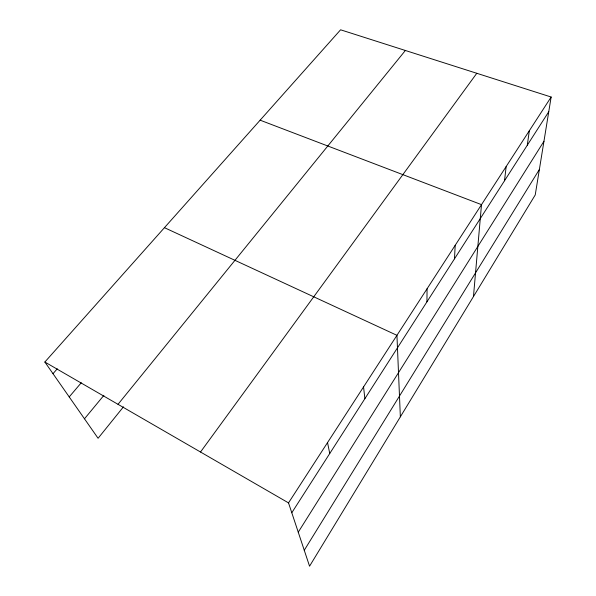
<?xml version="1.0" encoding="UTF-8"?>
<svg xmlns="http://www.w3.org/2000/svg" width="596" height="596" viewBox="0 0 596 596"><rect width="100%" height="100%" fill="white"/><g stroke="black" fill="none" stroke-linecap="round" stroke-linejoin="round"><path stroke-width="0.89" d="M426.937 301.837L427.071 288.762M454.48 258.843L455.195 245.299M473.462 296.562L481.501 204.644L260.139 120.183M504.507 180.774L506.168 166.53M527.289 145.215L529.337 130.718M551.144 97.021L535.238 194.937L309.555 566.2L288.516 502.89L44.856 362.025L340.592 29.8L551.144 97.021L288.516 502.89M304.265 550.264L539.373 169.48M298.253 532.183L543.954 141.267M291.794 512.746L548.76 111.713M200.517 452.014L476.793 73.286M123.461 406.837L98.087 438.291L44.856 362.025M118.015 404.319L405.377 50.481M84.483 418.802L103.883 395.342M69.211 396.921L81.265 382.751M52.999 373.692L57.268 368.82M164.444 227.679L396.943 335.325L400.356 416.827M327.532 442.597L329.744 453.511M363.56 386.916L364.871 398.694"/></g></svg>
